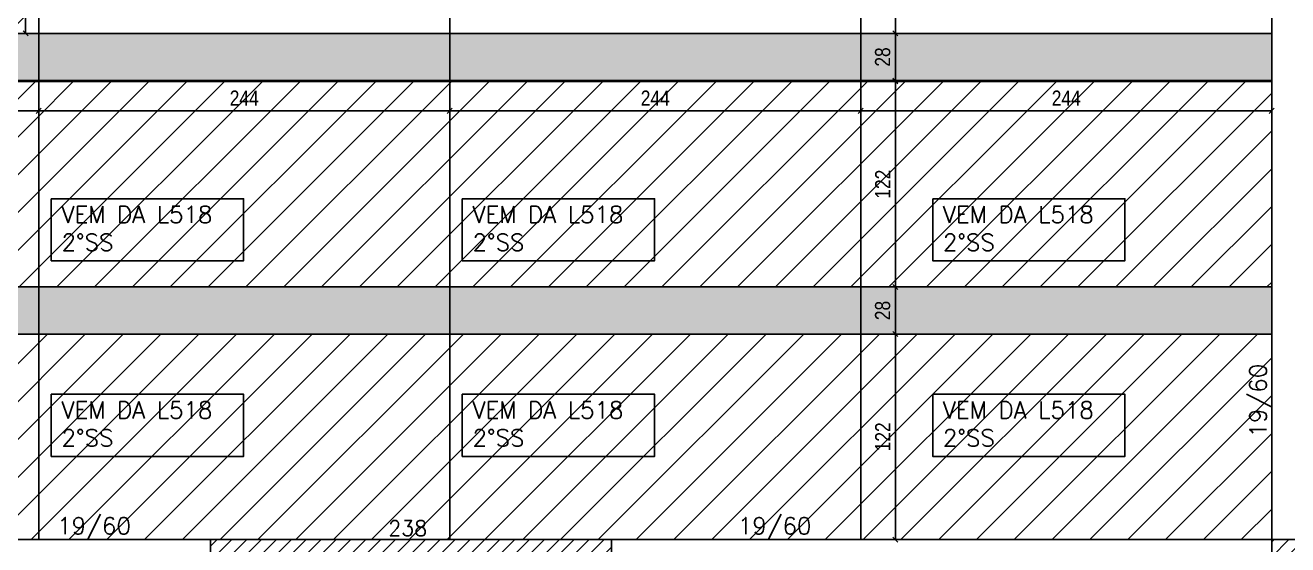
# Model space of a CAD drawing. Extents: x 1860 to 8661, y -614 to 3837.
# Drawn here: x 3907 to 4656, y 2336 to 2644 of the extents above; entities that cross this region are included whole.
import ezdxf

# ---------------------------------------------------------------- set-up
doc = ezdxf.new("R2010")
doc.units = 0
for name, color, linetype in [('COTA', 241, 'Continuous'), ('F-PILARES-DIM', 172, 'Continuous'), ('F-PILARES-HACH', 174, 'Continuous'), ('F-PILARES-S', 170, 'Continuous'), ('F-VIGAS', 3, 'Continuous'), ('F-VIGAS-DIM', 2, 'Continuous'), ('Painéis', 200, 'Continuous')]:
    doc.layers.add(name, color=color, linetype=linetype)
doc.layers.add('Hachura', color=251, linetype='Continuous', lineweight=9)
doc.styles.add('COTA TECNICA-50', font='techl___.ttf', dxfattribs={"height": 9})
doc.styles.add('MCP', font='romans.shx')
doc.styles.add('ROMANS', font='romans.shx')
doc.dimstyles.new('COTA PAINEL-50', dxfattribs={"dimtxt": 9, "dimasz": 3, "dimexe": 3, "dimexo": 3, "dimgap": 3, "dimtad": 1, "dimdec": 1, "dimzin": 12, "dimdsep": 46, "dimtxsty": 'COTA TECNICA-50', "dimblk1": 'OBLIQUE', "dimblk2": 'OBLIQUE', "dimsah": 1, "dimcen": 0.9, "dimclrd": 4, "dimclre": 4, "dimclrt": 240, "dimadec": 1, "dimazin": 3, "dimtfac": 1, "dimtdec": 1, "dimtmove": 0, "dimatfit": 3, "dimfxl": 1, "dimtolj": 1, "dimtzin": 12, "dimarcsym": 0})
pattern_1 = [(45, (4050.8626, 11455.262), (-4.4194174, 4.4194174), [])]

# ---------------------------------------------------------------- blocks, each defined once
blk = doc.blocks.new('_Oblique')
at = {"color": 0, "linetype": 'ByBlock', "lineweight": -2}
blk.add_line((-0.5, -0.5), (0.5, 0.5), dxfattribs=at)
blk = doc.blocks.new('*D1381')
at = {"layer": 'Defpoints', "color": 0, "transparency": 16777216}
for p in [(3670.86, 2610.26), (3914.86, 2593.3), (3914.86, 2593.3)]:
    blk.add_point(p, dxfattribs=at)
at = {"layer": 'Painéis', "color": 4, "lineweight": -2, "transparency": 16777216}
for p, q in [((3670.86, 2607.26), (3670.86, 2590.3)), ((3670.86, 2593.3), (3914.86, 2593.3))]:
    blk.add_line(p, q, dxfattribs=at)
at = {"layer": 'Painéis', "color": 4, "lineweight": -2, "transparency": 16777216, "xscale": 3, "yscale": 3, "zscale": 3, "rotation": 180}
blk.add_blockref('_Oblique', (3670.86, 2593.3), dxfattribs=at)
at = {"layer": 'Painéis', "color": 4, "lineweight": -2, "transparency": 16777216, "xscale": 3, "yscale": 3, "zscale": 3}
blk.add_blockref('_Oblique', (3914.86, 2593.3), dxfattribs=at)
at = {"layer": 'Painéis', "color": 240, "transparency": 16777216, "insert": (3792.86, 2600.86), "char_height": 9, "attachment_point": 5, "style": 'COTA TECNICA-50'}
blk.add_mtext('\\A1;244', dxfattribs=at)
blk = doc.blocks.new('*D1382')
at = {"layer": 'Defpoints', "color": 0, "transparency": 16777216}
for p in [(3914.86, 2593.3), (4158.86, 2593.3), (4158.86, 2593.3)]:
    blk.add_point(p, dxfattribs=at)
at = {"layer": 'Painéis', "color": 4, "lineweight": -2, "transparency": 16777216}
blk.add_line((3914.86, 2593.3), (4158.86, 2593.3), dxfattribs=at)
at = {"layer": 'Painéis', "color": 4, "lineweight": -2, "transparency": 16777216, "xscale": 3, "yscale": 3, "zscale": 3, "rotation": 180}
blk.add_blockref('_Oblique', (3914.86, 2593.3), dxfattribs=at)
at = {"layer": 'Painéis', "color": 4, "lineweight": -2, "transparency": 16777216, "xscale": 3, "yscale": 3, "zscale": 3}
blk.add_blockref('_Oblique', (4158.86, 2593.3), dxfattribs=at)
at = {"layer": 'Painéis', "color": 240, "transparency": 16777216, "insert": (4036.86, 2600.86), "char_height": 9, "attachment_point": 5, "style": 'COTA TECNICA-50'}
blk.add_mtext('\\A1;244', dxfattribs=at)
blk = doc.blocks.new('*D1383')
at = {"layer": 'Defpoints', "color": 0, "transparency": 16777216}
for p in [(4158.86, 2593.3), (4402.86, 2593.3), (4402.86, 2593.3)]:
    blk.add_point(p, dxfattribs=at)
at = {"layer": 'Painéis', "color": 4, "lineweight": -2, "transparency": 16777216}
blk.add_line((4158.86, 2593.3), (4402.86, 2593.3), dxfattribs=at)
at = {"layer": 'Painéis', "color": 4, "lineweight": -2, "transparency": 16777216, "xscale": 3, "yscale": 3, "zscale": 3, "rotation": 180}
blk.add_blockref('_Oblique', (4158.86, 2593.3), dxfattribs=at)
at = {"layer": 'Painéis', "color": 4, "lineweight": -2, "transparency": 16777216, "xscale": 3, "yscale": 3, "zscale": 3}
blk.add_blockref('_Oblique', (4402.86, 2593.3), dxfattribs=at)
at = {"layer": 'Painéis', "color": 240, "transparency": 16777216, "insert": (4280.86, 2600.86), "char_height": 9, "attachment_point": 5, "style": 'COTA TECNICA-50'}
blk.add_mtext('\\A1;244', dxfattribs=at)
blk = doc.blocks.new('*D1384')
at = {"layer": 'Defpoints', "color": 0, "transparency": 16777216}
for p in [(4402.86, 2593.3), (4646.86, 2593.3), (4646.86, 2593.3)]:
    blk.add_point(p, dxfattribs=at)
at = {"layer": 'Painéis', "color": 4, "lineweight": -2, "transparency": 16777216}
blk.add_line((4402.86, 2593.3), (4646.86, 2593.3), dxfattribs=at)
at = {"layer": 'Painéis', "color": 4, "lineweight": -2, "transparency": 16777216, "xscale": 3, "yscale": 3, "zscale": 3, "rotation": 180}
blk.add_blockref('_Oblique', (4402.86, 2593.3), dxfattribs=at)
at = {"layer": 'Painéis', "color": 4, "lineweight": -2, "transparency": 16777216, "xscale": 3, "yscale": 3, "zscale": 3}
blk.add_blockref('_Oblique', (4646.86, 2593.3), dxfattribs=at)
at = {"layer": 'Painéis', "color": 240, "transparency": 16777216, "insert": (4524.86, 2600.86), "char_height": 9, "attachment_point": 5, "style": 'COTA TECNICA-50'}
blk.add_mtext('\\A1;244', dxfattribs=at)
blk = doc.blocks.new('*D1385')
at = {"layer": 'Defpoints', "color": 0, "transparency": 16777216}
for p in [(4402.86, 2460.76), (4423.47, 2460.76), (4402.86, 2338.76)]:
    blk.add_point(p, dxfattribs=at)
at = {"layer": 'Painéis', "color": 4, "lineweight": -2, "transparency": 16777216}
for p, q in [((4405.86, 2460.76), (4426.47, 2460.76)), ((4423.47, 2338.76), (4423.47, 2460.76)), ((4405.86, 2338.76), (4426.47, 2338.76))]:
    blk.add_line(p, q, dxfattribs=at)
at = {"layer": 'Painéis', "color": 4, "lineweight": -2, "transparency": 16777216, "xscale": 3, "yscale": 3, "zscale": 3}
for p, rotation in [((4423.47, 2460.76), 90), ((4423.47, 2338.76), 270)]:
    blk.add_blockref('_Oblique', p, dxfattribs=dict(at, rotation=rotation))
at = {"layer": 'Painéis', "color": 240, "transparency": 16777216, "insert": (4415.91, 2399.76), "char_height": 9, "attachment_point": 5, "rotation": 90, "style": 'COTA TECNICA-50'}
blk.add_mtext('\\A1;122', dxfattribs=at)
blk = doc.blocks.new('*D1386')
at = {"layer": 'Defpoints', "color": 0, "transparency": 16777216}
for p in [(4402.86, 2610.76), (4423.47, 2610.76), (4402.86, 2488.76)]:
    blk.add_point(p, dxfattribs=at)
at = {"layer": 'Painéis', "color": 4, "lineweight": -2, "transparency": 16777216}
for p, q in [((4405.86, 2610.76), (4426.47, 2610.76)), ((4423.47, 2488.76), (4423.47, 2610.76)), ((4405.86, 2488.76), (4426.47, 2488.76))]:
    blk.add_line(p, q, dxfattribs=at)
at = {"layer": 'Painéis', "color": 4, "lineweight": -2, "transparency": 16777216, "xscale": 3, "yscale": 3, "zscale": 3}
for p, rotation in [((4423.47, 2610.76), 90), ((4423.47, 2488.76), 270)]:
    blk.add_blockref('_Oblique', p, dxfattribs=dict(at, rotation=rotation))
at = {"layer": 'Painéis', "color": 240, "transparency": 16777216, "insert": (4415.91, 2549.76), "char_height": 9, "attachment_point": 5, "rotation": 90, "style": 'COTA TECNICA-50'}
blk.add_mtext('\\A1;122', dxfattribs=at)
blk = doc.blocks.new('*D1387')
at = {"layer": 'Defpoints', "color": 0, "transparency": 16777216}
for p in [(4402.86, 2639.26), (4423.47, 2639.26), (4402.86, 2611.26)]:
    blk.add_point(p, dxfattribs=at)
at = {"layer": 'Painéis', "color": 4, "lineweight": -2, "transparency": 16777216}
for p, q in [((4405.86, 2639.26), (4426.47, 2639.26)), ((4423.47, 2611.26), (4423.47, 2639.26)), ((4405.86, 2611.26), (4426.47, 2611.26))]:
    blk.add_line(p, q, dxfattribs=at)
at = {"layer": 'Painéis', "color": 4, "lineweight": -2, "transparency": 16777216, "xscale": 3, "yscale": 3, "zscale": 3}
for p, rotation in [((4423.47, 2639.26), 90), ((4423.47, 2611.26), 270)]:
    blk.add_blockref('_Oblique', p, dxfattribs=dict(at, rotation=rotation))
at = {"layer": 'Painéis', "color": 240, "transparency": 16777216, "insert": (4415.88, 2625.26), "char_height": 9, "attachment_point": 5, "rotation": 90, "style": 'COTA TECNICA-50'}
blk.add_mtext('\\A1;28', dxfattribs=at)
blk = doc.blocks.new('*D1388')
at = {"layer": 'Defpoints', "color": 0, "transparency": 16777216}
for p in [(4402.86, 2761.26), (4423.47, 2761.26), (4402.86, 2639.26)]:
    blk.add_point(p, dxfattribs=at)
at = {"layer": 'Painéis', "color": 4, "lineweight": -2, "transparency": 16777216}
for p, q in [((4405.86, 2761.26), (4426.47, 2761.26)), ((4423.47, 2639.26), (4423.47, 2761.26)), ((4405.86, 2639.26), (4426.47, 2639.26))]:
    blk.add_line(p, q, dxfattribs=at)
at = {"layer": 'Painéis', "color": 4, "lineweight": -2, "transparency": 16777216, "xscale": 3, "yscale": 3, "zscale": 3}
for p, rotation in [((4423.47, 2761.26), 90), ((4423.47, 2639.26), 270)]:
    blk.add_blockref('_Oblique', p, dxfattribs=dict(at, rotation=rotation))
at = {"layer": 'Painéis', "color": 240, "transparency": 16777216, "insert": (4415.91, 2700.26), "char_height": 9, "attachment_point": 5, "rotation": 90, "style": 'COTA TECNICA-50'}
blk.add_mtext('\\A1;122', dxfattribs=at)
blk = doc.blocks.new('*D1397')
at = {"layer": 'Defpoints', "color": 0, "transparency": 16777216}
for p in [(3907.07, 2761.26), (3914.86, 2761.26), (3914.86, 2639.26)]:
    blk.add_point(p, dxfattribs=at)
at = {"layer": 'Painéis', "color": 4, "lineweight": -2, "transparency": 16777216}
for p, q in [((3911.86, 2761.26), (3904.07, 2761.26)), ((3907.07, 2639.26), (3907.07, 2761.26)), ((3911.86, 2639.26), (3904.07, 2639.26))]:
    blk.add_line(p, q, dxfattribs=at)
at = {"layer": 'Painéis', "color": 4, "lineweight": -2, "transparency": 16777216, "xscale": 3, "yscale": 3, "zscale": 3}
for p, rotation in [((3907.07, 2761.26), 90), ((3907.07, 2639.26), 270)]:
    blk.add_blockref('_Oblique', p, dxfattribs=dict(at, rotation=rotation))
at = {"layer": 'Painéis', "color": 240, "transparency": 16777216, "insert": (3899.51, 2700.26), "char_height": 9, "attachment_point": 5, "rotation": 90, "style": 'COTA TECNICA-50'}
blk.add_mtext('\\A1;122', dxfattribs=at)
blk = doc.blocks.new('*D1398')
at = {"layer": 'Defpoints', "color": 0, "transparency": 16777216}
for p in [(4402.86, 2488.76), (4423.47, 2488.76), (4402.86, 2460.76)]:
    blk.add_point(p, dxfattribs=at)
at = {"layer": 'Painéis', "color": 4, "lineweight": -2, "transparency": 16777216}
for p, q in [((4405.86, 2488.76), (4426.47, 2488.76)), ((4423.47, 2460.76), (4423.47, 2488.76)), ((4405.86, 2460.76), (4426.47, 2460.76))]:
    blk.add_line(p, q, dxfattribs=at)
at = {"layer": 'Painéis', "color": 4, "lineweight": -2, "transparency": 16777216, "xscale": 3, "yscale": 3, "zscale": 3}
for p, rotation in [((4423.47, 2488.76), 90), ((4423.47, 2460.76), 270)]:
    blk.add_blockref('_Oblique', p, dxfattribs=dict(at, rotation=rotation))
at = {"layer": 'Painéis', "color": 240, "transparency": 16777216, "insert": (4415.88, 2474.76), "char_height": 9, "attachment_point": 5, "rotation": 90, "style": 'COTA TECNICA-50'}
blk.add_mtext('\\A1;28', dxfattribs=at)

msp = doc.modelspace()

# ---------------------------------------------------------------- hatches: boundary and pattern name
at = {"layer": 'F-PILARES-HACH', "linetype": 'Continuous'}
h = msp.add_hatch(dxfattribs=at)
h.set_pattern_fill('ANSI31', color=256, scale=50, style=0)
h.set_pattern_definition(pattern_1)
h.paths.add_polyline_path([(4254.86, 2100.76), (4254.86, 2338.76), (4016.86, 2338.76), (4016.86, 2319.76), (4235.86, 2319.76), (4235.86, 2119.76), (4016.86, 2119.76), (4016.86, 2100.76)], flags=16)
h = msp.add_hatch(dxfattribs=at)
h.set_pattern_fill('ANSI31', color=256, scale=50, style=0)
h.set_pattern_definition(pattern_1)
h.paths.add_polyline_path([(4646.86, 2100.76), (4665.86, 2100.76), (4665.86, 2338.76), (4646.86, 2338.76)], flags=16)
at = {"layer": 'Hachura', "linetype": 'ByBlock'}
h = msp.add_hatch(dxfattribs=at)
h.set_pattern_fill('ANSI31', color=256, scale=5)
h.paths.add_polyline_path([(3670.86, 2488.76), (3670.86, 2610.76), (3513.86, 2610.76), (3513.86, 2488.76)])
h.paths.add_polyline_path([(3670.86, 2338.76), (3670.86, 2460.76), (3513.86, 2460.76), (3513.86, 2338.76)])
h.paths.add_polyline_path([(3670.86, 2460.76), (3670.86, 2338.76), (3831.86, 2338.76), (3850.86, 2338.76), (3914.86, 2338.76), (3914.86, 2460.76)])
h.paths.add_polyline_path([(4158.86, 2338.76), (4158.86, 2460.76), (3914.86, 2460.76), (3914.86, 2338.76), (4016.86, 2338.76)])
h.paths.add_polyline_path([(4158.86, 2338.76), (4254.86, 2338.76), (4402.86, 2338.76), (4402.86, 2460.76), (4158.86, 2460.76)])
h.paths.add_polyline_path([(4646.86, 2338.76), (4646.86, 2460.76), (4402.86, 2460.76), (4402.86, 2338.76)])
h.paths.add_polyline_path([(4646.86, 2488.76), (4646.86, 2610.76), (4402.86, 2610.76), (4402.86, 2488.76)])
h.paths.add_polyline_path([(4402.86, 2488.76), (4402.86, 2610.76), (4158.86, 2610.76), (4158.86, 2488.76)])
h.paths.add_polyline_path([(4158.86, 2488.76), (4158.86, 2610.76), (3914.86, 2610.76), (3914.86, 2488.76)])
h.paths.add_polyline_path([(3914.86, 2610.76), (3670.86, 2610.76), (3670.86, 2488.76), (3914.86, 2488.76)])
h.paths.add_polyline_path([(3914.86, 2639.26), (3914.86, 2761.26), (3670.86, 2761.26), (3670.86, 2639.26)])
h = msp.add_hatch(color=256, dxfattribs=at)
h.dxf.hatch_style = 1
h.paths.add_polyline_path([(3670.86, 2460.76), (3670.86, 2488.76), (3513.86, 2488.76), (3513.86, 2460.76)])
h.paths.add_polyline_path([(3670.86, 2488.76), (3670.86, 2460.76), (3914.86, 2460.76), (3914.86, 2488.76)])
h.paths.add_polyline_path([(4158.86, 2460.76), (4158.86, 2488.76), (3914.86, 2488.76), (3914.86, 2460.76)])
h.paths.add_polyline_path([(4402.86, 2460.76), (4402.86, 2488.76), (4158.86, 2488.76), (4158.86, 2460.76)])
h.paths.add_polyline_path([(4402.86, 2488.76), (4402.86, 2460.76), (4646.86, 2460.76), (4646.86, 2488.76)])
h.paths.add_polyline_path([(4402.86, 2639.26), (4402.86, 2611.26), (4646.86, 2611.26), (4646.86, 2639.26)])
h.paths.add_polyline_path([(4158.86, 2639.26), (4158.86, 2611.26), (4402.86, 2611.26), (4402.86, 2639.26)])
h.paths.add_polyline_path([(3914.86, 2639.26), (3914.86, 2611.26), (4158.86, 2611.26), (4158.86, 2639.26)])
h.paths.add_polyline_path([(3914.86, 2611.26), (3914.86, 2639.26), (3670.86, 2639.26), (3670.86, 2611.26)])
h.paths.add_polyline_path([(3670.86, 2611.26), (3670.86, 2639.26), (3513.86, 2639.26), (3513.86, 2611.26)])

# ---------------------------------------------------------------- linework, layer by layer
at = {"layer": 'COTA'}
for points in [[(3922.32, 2541.13), (4036.45, 2541.13), (4036.45, 2504.26), (3922.32, 2504.26)], [(4166.32, 2541.13), (4280.45, 2541.13), (4280.45, 2504.26), (4166.32, 2504.26)], [(4445.57, 2541.13), (4559.71, 2541.13), (4559.71, 2504.26), (4445.57, 2504.26)], [(3922.32, 2425.06), (4036.45, 2425.06), (4036.45, 2388.19), (3922.32, 2388.19)], [(4166.32, 2425.06), (4280.45, 2425.06), (4280.45, 2388.19), (4166.32, 2388.19)], [(4445.57, 2425.06), (4559.71, 2425.06), (4559.71, 2388.19), (4445.57, 2388.19)]]:
    msp.add_lwpolyline(points, close=True, dxfattribs=at)
at = {"layer": 'F-PILARES-S', "linetype": 'Continuous'}
for points in [[(4254.86, 2100.76), (4254.86, 2338.76), (4016.86, 2338.76), (4016.86, 2319.76), (4235.86, 2319.76), (4235.86, 2119.76), (4016.86, 2119.76), (4016.86, 2100.76), (4254.86, 2100.76)], [(4646.86, 2100.76), (4665.86, 2100.76), (4665.86, 2338.76), (4646.86, 2338.76), (4646.86, 2100.76)]]:
    msp.add_lwpolyline(points, dxfattribs=at)
at = {"layer": 'F-VIGAS'}
for points in [[(4646.86, 2758.26), (4646.86, 2338.76)], [(4016.86, 2338.76), (3850.86, 2338.76)], [(4646.86, 2338.76), (4254.86, 2338.76)]]:
    msp.add_lwpolyline(points, dxfattribs=at)
at = {"layer": 'Painéis'}
for points in [[(3914.86, 2761.26), (3914.86, 2338.76)], [(4402.86, 2761.26), (4402.86, 2338.76)], [(4158.86, 2665.76), (4158.86, 2338.76)], [(4646.86, 2639.26), (3513.86, 2639.26)], [(4646.86, 2611.26), (3513.86, 2611.26)], [(4646.86, 2610.76), (3513.86, 2610.76)], [(4646.86, 2488.76), (3513.86, 2488.76)], [(4646.86, 2460.76), (3513.86, 2460.76)]]:
    msp.add_lwpolyline(points, dxfattribs=at)

# ---------------------------------------------------------------- texts
at = {"layer": 'COTA', "style": 'ROMANS'}
for s, p in [('VEM DA L518', (3928.38, 2526.74)), ('VEM DA L518', (4172.38, 2526.74)), ('VEM DA L518', (4451.64, 2526.74)), ('2°SS', (3928.38, 2510.26)), ('2°SS', (4172.38, 2510.26)), ('2°SS', (4451.64, 2510.26)), ('VEM DA L518', (3928.38, 2410.66)), ('VEM DA L518', (4172.38, 2410.66)), ('VEM DA L518', (4451.64, 2410.66)), ('2°SS', (3928.38, 2394.18)), ('2°SS', (4172.38, 2394.18)), ('2°SS', (4451.64, 2394.18))]:
    msp.add_text(s, height=10, dxfattribs=at).set_placement(p)
at = {"layer": 'F-PILARES-DIM', "linetype": 'Continuous', "style": 'MCP'}
msp.add_text('238', height=9, dxfattribs=at).set_placement((4122.36, 2341.01))
at = {"layer": 'F-VIGAS-DIM', "linetype": 'Continuous', "style": 'MCP'}
msp.add_text('19/60', height=10, rotation=90, dxfattribs=at).set_placement((4643.74, 2399.45))
for p in [(3925.86, 2341.89), (4329.86, 2341.89)]:
    msp.add_text('19/60', height=10, dxfattribs=at).set_placement(p)

# ---------------------------------------------------------------- dimensions: what is measured, and where the dimension line sits
at = {"layer": 'Painéis'}
for base, p1, p2, picture, middle in [((3907.07, 2761.26), (3914.86, 2639.26), (3914.86, 2761.26), '*D1397', (3899.51, 2700.26)), ((4423.47, 2488.76), (4402.86, 2460.76), (4402.86, 2488.76), '*D1398', (4415.88, 2474.76)), ((4423.47, 2460.76), (4402.86, 2338.76), (4402.86, 2460.76), '*D1385', (4415.91, 2399.76))]:
    dim = msp.add_linear_dim(base=base, p1=p1, p2=p2, angle=90, dimstyle='COTA PAINEL-50', dxfattribs=at)
    dim.commit()
    dim.dimension.update_dxf_attribs({"geometry": picture, "text_midpoint": middle})
for base, p1, p2, picture, middle in [((4423.47, 2761.26), (4402.86, 2639.26), (4402.86, 2761.26), '*D1388', (4415.91, 2700.26)), ((4423.47, 2610.76), (4402.86, 2488.76), (4402.86, 2610.76), '*D1386', (4415.91, 2549.76))]:
    dim = msp.add_linear_dim(base=base, p1=p1, p2=p2, angle=90, dimstyle='COTA PAINEL-50', override={"dimtmove": 1}, dxfattribs=at)
    dim.commit()
    dim.dimension.update_dxf_attribs({"geometry": picture, "text_midpoint": middle})
dim = msp.add_linear_dim(base=(4423.47, 2639.26), p1=(4402.86, 2611.26), p2=(4402.86, 2639.26), angle=90, dimstyle='COTA PAINEL-50', dxfattribs=at)
dim.commit()
dim.dimension.update_dxf_attribs({"geometry": '*D1387', "text_midpoint": (4423.47, 2625.26), "dimtype": 160})
for base, p1, p2, picture, middle in [((3914.86, 2593.3), (3670.86, 2610.26), (3914.86, 2593.3), '*D1381', (3792.86, 2600.86)), ((4158.86, 2593.3), (3914.86, 2593.3), (4158.86, 2593.3), '*D1382', (4036.86, 2600.86)), ((4402.86, 2593.3), (4158.86, 2593.3), (4402.86, 2593.3), '*D1383', (4280.86, 2600.86)), ((4646.86, 2593.3), (4402.86, 2593.3), (4646.86, 2593.3), '*D1384', (4524.86, 2600.86))]:
    dim = msp.add_linear_dim(base=base, p1=p1, p2=p2, dimstyle='COTA PAINEL-50', override={"dimtmove": 1}, dxfattribs=at)
    dim.commit()
    dim.dimension.update_dxf_attribs({"geometry": picture, "text_midpoint": middle})

doc.saveas('drawing.dxf')
